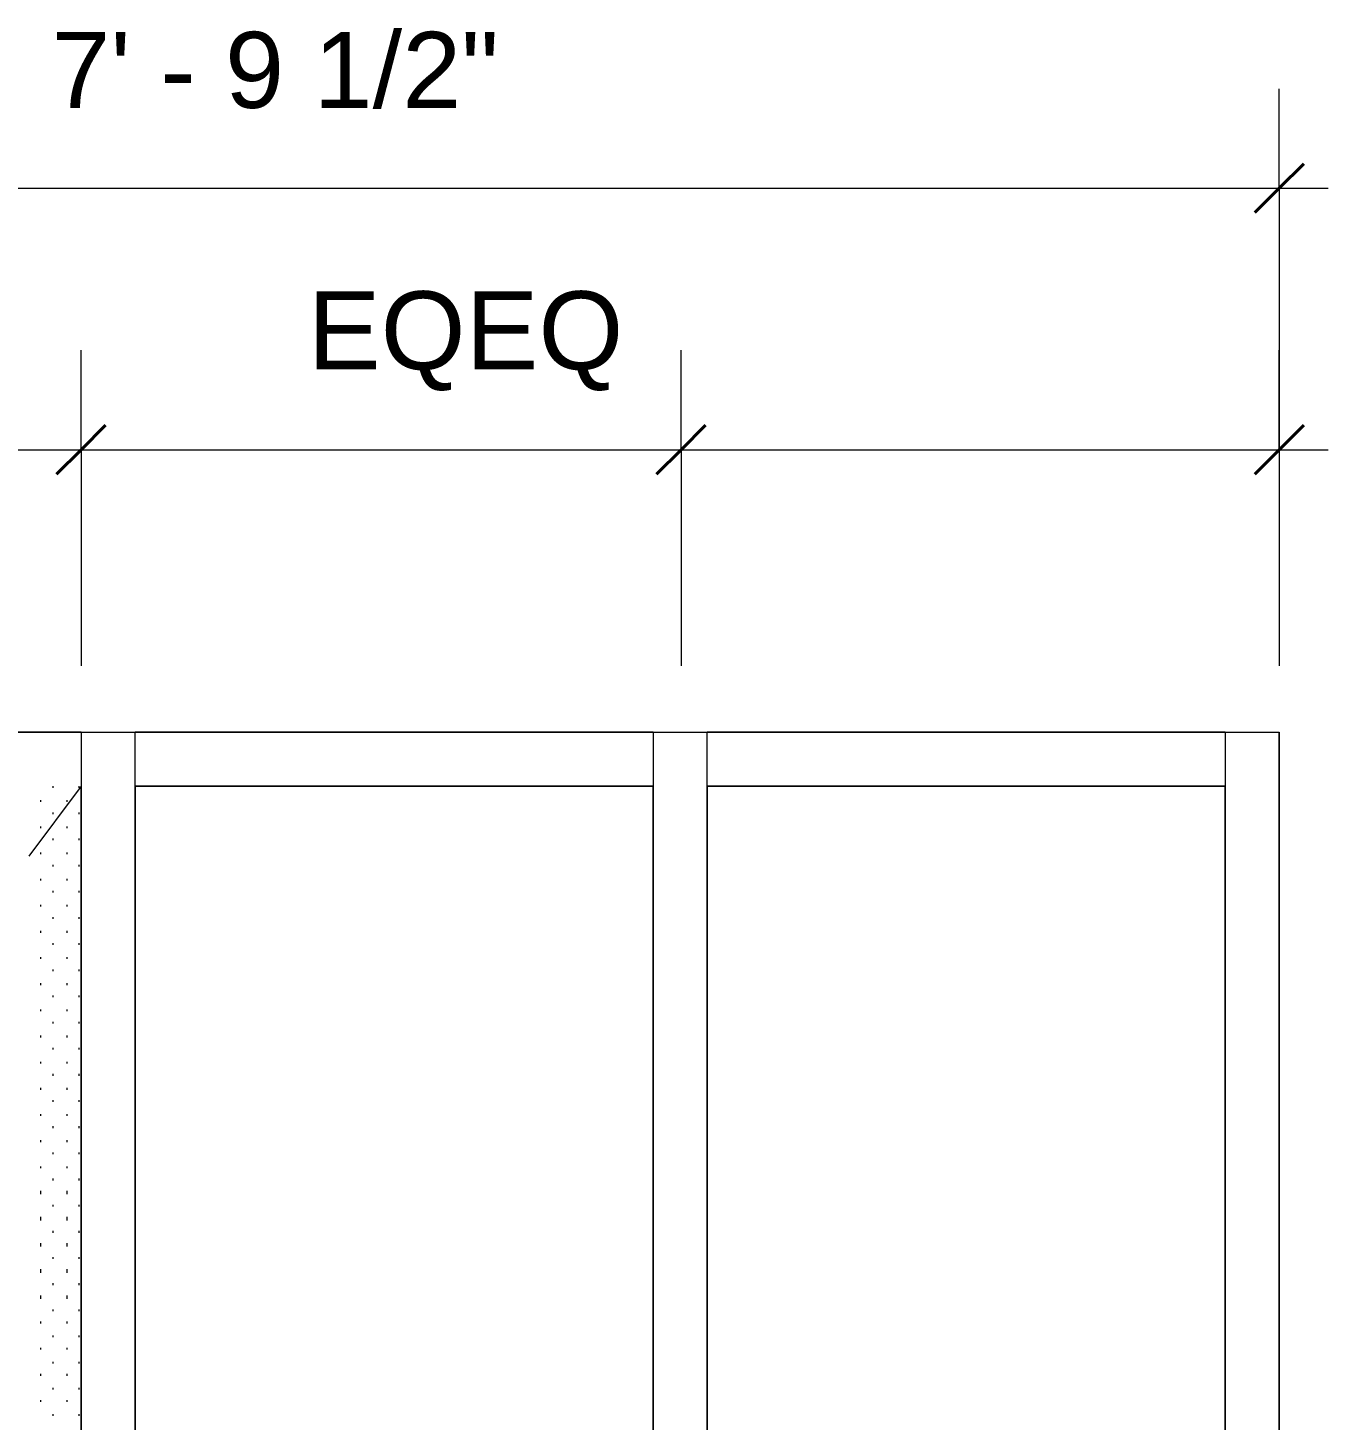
# Model space of a CAD drawing. Header units: inches. Extents: x -6061 to 13621, y -296 to 7483.
# Drawn here: x 12328.7 to 12388.4, y 735 to 798.9 of the extents above; entities that cross this region are included whole.
import ezdxf

# ---------------------------------------------------------------- set-up
doc = ezdxf.new("R2010")
doc.units = ezdxf.units.IN
doc.header["$MEASUREMENT"] = 0
doc.layers.get('0').update_dxf_attribs({"linetype": 'CONTINUOUS'})
doc.styles.add('Arial$001H0', font='arial.ttf')

msp = doc.modelspace()

# ---------------------------------------------------------------- linework, layer by layer
at = {"color": 7, "linetype": 'Continuous', "lineweight": 9, "true_color": 0x000007}
for p, q in [((12386.14624, 791.55257), (12386.14624, 796.11772)), ((12290.358, 791.55257), (12388.38877, 791.55257)), ((12386.14624, 791.55257), (12386.14624, 769.60777)), ((12331.12406, 779.53899), (12331.12406, 784.10415)), ((12331.12406, 779.53899), (12331.12406, 784.10415)), ((12358.67519, 779.53899), (12358.67519, 784.10415)), ((12386.14624, 779.53899), (12386.14624, 784.10415)), ((12295.08334, 779.53899), (12333.3666, 779.53899)), ((12328.88153, 779.53899), (12358.67519, 779.53899)), ((12331.12406, 779.53899), (12331.12406, 769.60777)), ((12331.12406, 779.53899), (12331.12406, 769.60777)), ((12358.67519, 779.53899), (12388.38877, 779.53899)), ((12358.67519, 779.53899), (12358.67519, 769.60777)), ((12386.14624, 779.53899), (12386.14624, 769.60777)), ((12331.12406, 766.56433), (12295.08334, 766.56433)), ((12331.12406, 766.56433), (12333.60687, 766.56433)), ((12331.12406, 766.56433), (12331.12406, 670.53582)), ((12331.12406, 766.56433), (12331.12406, 764.08153)), ((12333.60687, 670.53582), (12333.60687, 766.56433)), ((12333.60687, 764.08153), (12333.60687, 766.56433)), ((12357.39375, 766.56433), (12333.60687, 766.56433)), ((12357.39375, 766.56433), (12357.39375, 764.08153)), ((12357.39375, 766.56433), (12359.87655, 766.56433)), ((12357.39375, 766.56433), (12357.39375, 670.53582)), ((12359.87655, 764.08153), (12359.87655, 766.56433)), ((12383.66343, 766.56433), (12359.87655, 766.56433)), ((12359.87655, 670.53582), (12359.87655, 766.56433)), ((12383.66343, 766.56433), (12383.66343, 764.08153)), ((12383.66343, 766.56433), (12386.14624, 766.56433)), ((12383.66343, 766.56433), (12383.66343, 670.53582)), ((12386.14624, 670.53582), (12386.14624, 766.56433)), ((12331.12406, 764.08153), (12328.72135, 760.87791)), ((12331.12406, 670.53582), (12331.12406, 764.08153)), ((12357.39375, 764.08153), (12333.60687, 764.08153)), ((12333.60687, 764.08153), (12333.60687, 673.01863)), ((12333.60687, 764.08153), (12357.39375, 764.08153)), ((12357.39375, 673.01863), (12357.39375, 764.08153)), ((12359.87655, 764.08153), (12383.66343, 764.08153)), ((12383.66343, 764.08153), (12359.87655, 764.08153)), ((12359.87655, 764.08153), (12359.87655, 673.01863)), ((12383.66343, 673.01863), (12383.66343, 764.08153))]:
    msp.add_line(p, q, dxfattribs=at)
at = {"color": 7, "linetype": 'Continuous', "lineweight": 40, "true_color": 0x000007}
for p, q in [((12386.14624, 791.55257), (12387.2675, 792.67383)), ((12386.14624, 791.55257), (12385.02497, 790.4313)), ((12331.12406, 779.53899), (12332.24533, 780.66026)), ((12331.12406, 779.53899), (12332.24533, 780.66026)), ((12358.67519, 779.53899), (12359.79646, 780.66026)), ((12386.14624, 779.53899), (12387.2675, 780.66026)), ((12331.12406, 779.53899), (12330.0028, 778.41772)), ((12331.12406, 779.53899), (12330.0028, 778.41772)), ((12358.67519, 779.53899), (12357.55393, 778.41772)), ((12386.14624, 779.53899), (12385.02497, 778.41772))]:
    msp.add_line(p, q, dxfattribs=at)
at = {"color": 7, "linetype": 'Continuous', "lineweight": 18, "true_color": 0x000007}
for p, q in [((12292.60053, 766.56433), (12386.14624, 766.56433)), ((12386.14624, 766.56433), (12386.14624, 670.53582))]:
    msp.add_line(p, q, dxfattribs=at)
at = {"color": 7, "linetype": 'Continuous', "lineweight": 9, "true_color": 0xffffff}
for p, q in [((12329.84262, 764.00143), (12329.84262, 764.08153)), ((12331.04397, 764.00143), (12331.04397, 764.08153)), ((12329.28198, 763.36071), (12329.28198, 763.4408)), ((12329.84262, 762.80008), (12329.84262, 762.88017)), ((12330.48334, 763.36071), (12330.48334, 763.4408)), ((12331.04397, 762.80008), (12331.04397, 762.88017)), ((12329.28198, 762.15935), (12329.28198, 762.23944)), ((12330.48334, 762.15935), (12330.48334, 762.23944)), ((12329.84262, 761.59872), (12329.84262, 761.67881)), ((12331.04397, 761.59872), (12331.04397, 761.67881)), ((12329.28198, 760.958), (12329.28198, 761.03809)), ((12330.48334, 760.958), (12330.48334, 761.03809)), ((12329.84262, 760.39736), (12329.84262, 760.47745)), ((12331.04397, 760.39736), (12331.04397, 760.47745)), ((12329.28198, 759.75664), (12329.28198, 759.83673)), ((12330.48334, 759.75664), (12330.48334, 759.83673)), ((12329.84262, 759.19601), (12329.84262, 759.2761)), ((12331.04397, 759.19601), (12331.04397, 759.2761)), ((12329.28198, 758.55528), (12329.28198, 758.63537)), ((12330.48334, 758.55528), (12330.48334, 758.63537)), ((12329.84262, 757.99465), (12329.84262, 758.07474)), ((12331.04397, 757.99465), (12331.04397, 758.07474)), ((12329.28198, 757.35392), (12329.28198, 757.43401)), ((12330.48334, 757.35392), (12330.48334, 757.43401)), ((12329.84262, 756.79329), (12329.84262, 756.87338)), ((12331.04397, 756.79329), (12331.04397, 756.87338)), ((12329.28198, 756.15257), (12329.28198, 756.23266)), ((12330.48334, 756.15257), (12330.48334, 756.23266)), ((12329.84262, 755.59193), (12329.84262, 755.67202)), ((12331.04397, 755.59193), (12331.04397, 755.67202)), ((12329.28198, 754.95121), (12329.28198, 755.0313)), ((12330.48334, 754.95121), (12330.48334, 755.0313)), ((12329.84262, 754.39058), (12329.84262, 754.47067)), ((12331.04397, 754.39058), (12331.04397, 754.47067)), ((12329.28198, 753.74985), (12329.28198, 753.82994)), ((12329.84262, 753.18922), (12329.84262, 753.26931)), ((12330.48334, 753.74985), (12330.48334, 753.82994)), ((12331.04397, 753.18922), (12331.04397, 753.26931)), ((12329.28198, 752.54849), (12329.28198, 752.62858)), ((12330.48334, 752.54849), (12330.48334, 752.62858)), ((12329.84262, 751.98786), (12329.84262, 752.06795)), ((12331.04397, 751.98786), (12331.04397, 752.06795)), ((12329.28198, 751.34714), (12329.28198, 751.42723)), ((12330.48334, 751.34714), (12330.48334, 751.42723)), ((12329.84262, 750.7865), (12329.84262, 750.86659)), ((12331.04397, 750.7865), (12331.04397, 750.86659)), ((12329.28198, 750.14578), (12329.28198, 750.22587)), ((12330.48334, 750.14578), (12330.48334, 750.22587)), ((12329.84262, 749.58515), (12329.84262, 749.66524)), ((12331.04397, 749.58515), (12331.04397, 749.66524)), ((12329.28198, 748.94442), (12329.28198, 749.02451)), ((12330.48334, 748.94442), (12330.48334, 749.02451)), ((12329.84262, 748.38379), (12329.84262, 748.46388)), ((12331.04397, 748.38379), (12331.04397, 748.46388)), ((12329.28198, 747.74306), (12329.28198, 747.82315)), ((12330.48334, 747.74306), (12330.48334, 747.82315)), ((12329.84262, 747.18243), (12329.84262, 747.26252)), ((12331.04397, 747.18243), (12331.04397, 747.26252)), ((12329.28198, 746.54171), (12329.28198, 746.6218)), ((12330.48334, 746.54171), (12330.48334, 746.6218)), ((12329.84262, 745.98107), (12329.84262, 746.06116)), ((12331.04397, 745.98107), (12331.04397, 746.06116)), ((12329.28198, 745.34035), (12329.28198, 745.50053)), ((12330.48334, 745.34035), (12330.48334, 745.50053)), ((12329.84262, 744.77972), (12329.84262, 744.85981)), ((12331.04397, 744.77972), (12331.04397, 744.85981)), ((12329.28198, 744.13899), (12329.28198, 744.29917)), ((12330.48334, 744.13899), (12330.48334, 744.29917)), ((12329.28198, 742.93763), (12329.28198, 743.09781)), ((12329.84262, 743.57836), (12329.84262, 743.65845)), ((12330.48334, 742.93763), (12330.48334, 743.09781)), ((12331.04397, 743.57836), (12331.04397, 743.65845)), ((12329.84262, 742.377), (12329.84262, 742.45709)), ((12331.04397, 742.377), (12331.04397, 742.45709)), ((12329.28198, 741.73628), (12329.28198, 741.89646)), ((12330.48334, 741.73628), (12330.48334, 741.89646)), ((12329.84262, 741.17564), (12329.84262, 741.25573)), ((12331.04397, 741.17564), (12331.04397, 741.25573)), ((12329.28198, 740.53492), (12329.28198, 740.6951)), ((12330.48334, 740.53492), (12330.48334, 740.6951)), ((12329.84262, 739.97429), (12329.84262, 740.05438)), ((12331.04397, 739.97429), (12331.04397, 740.05438)), ((12329.28198, 739.41365), (12329.28198, 739.49374)), ((12330.48334, 739.41365), (12330.48334, 739.49374)), ((12329.84262, 738.77293), (12329.84262, 738.85302)), ((12331.04397, 738.77293), (12331.04397, 738.85302)), ((12329.28198, 738.21229), (12329.28198, 738.29239)), ((12330.48334, 738.21229), (12330.48334, 738.29239)), ((12329.84262, 737.57157), (12329.84262, 737.65166)), ((12331.04397, 737.57157), (12331.04397, 737.65166)), ((12329.28198, 737.01094), (12329.28198, 737.09103)), ((12330.48334, 737.01094), (12330.48334, 737.09103)), ((12329.84262, 736.37021), (12329.84262, 736.4503)), ((12331.04397, 736.37021), (12331.04397, 736.4503)), ((12329.28198, 735.80958), (12329.28198, 735.88967)), ((12330.48334, 735.80958), (12330.48334, 735.88967)), ((12329.84262, 735.16886), (12329.84262, 735.24895)), ((12331.04397, 735.16886), (12331.04397, 735.24895))]:
    msp.add_line(p, q, dxfattribs=at)

# ---------------------------------------------------------------- texts
at = {"color": 7, "true_color": 0x000007, "style": 'Arial$001H0'}
for s, height, p in [('7\' - 9 1/2"', 3.4905041, (12329.76235, 795.23634)), ('EQEQ', 3.590405, (12341.53566, 783.22277))]:
    msp.add_text(s, height=height, dxfattribs=at).set_placement(p)

doc.saveas('drawing.dxf')
